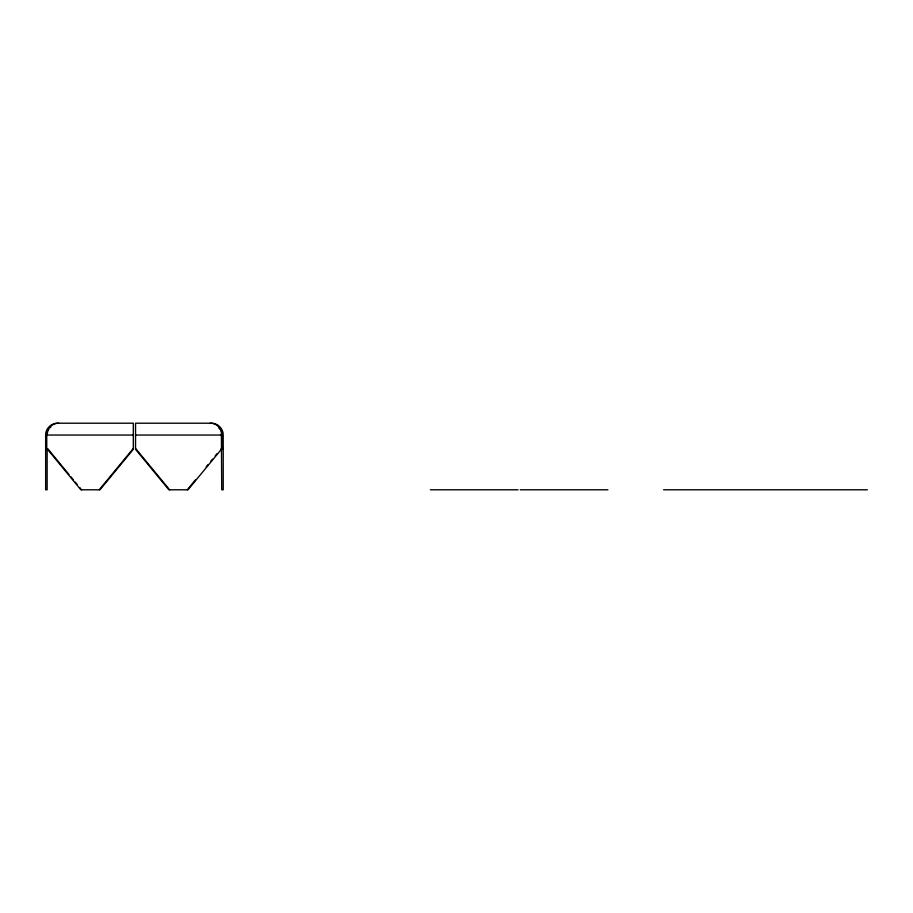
<?xml version="1.0" encoding="UTF-8"?>
<svg xmlns="http://www.w3.org/2000/svg" width="913" height="913" viewBox="0 0 913 913"><rect width="100%" height="100%" fill="white"/><g stroke="black" fill="none" stroke-linecap="round" stroke-linejoin="round"><path stroke-width="1.37" d="M45.65 448.42L47.134 449.322L47.134 489.79L45.65 489.79L45.65 435.045C45.49 428.722 51.162 423.05 57.485 423.21L133.321 423.21L133.321 449.322L99.962 489.79L80.858 489.79L46.757 448.42L46.757 435.045C46.597 428.722 52.269 423.05 58.592 423.21M47.271 433.367L47.841 431.278M48.275 430.308L48.8 429.395M99.232 489.79L133.321 448.42M187.268 489.79L195.382 479.953M206.201 466.828L208.004 464.637M210.709 461.35L212.512 459.171M215.217 455.884L217.02 453.693M210.264 423.21C216.586 423.05 222.27 428.722 222.099 435.045L222.099 448.42L188.01 489.79L168.894 489.79L135.546 449.322L135.546 423.21L211.371 423.21C217.693 423.05 223.377 428.722 223.217 435.045L223.217 489.79L221.733 489.79L221.368 432.306M50.101 427.775L50.854 427.09M220.626 449.322L222.099 448.42M221.733 449.322L223.217 448.42M46.757 435.045L133.321 435.045M135.546 435.045L222.099 435.045M430.365 489.79L518.036 489.79M520.262 489.79L607.932 489.79M663.603 489.79L867.35 489.79M46.757 448.42L48.149 449.264M218.755 427.775L220.056 429.395M135.546 448.42L169.635 489.79M48.241 449.322L68.977 474.475M70.78 476.666L73.485 479.953M75.288 482.132L77.091 484.324M79.796 487.61L81.599 489.79M220.592 430.308L221.026 431.278"/></g></svg>
